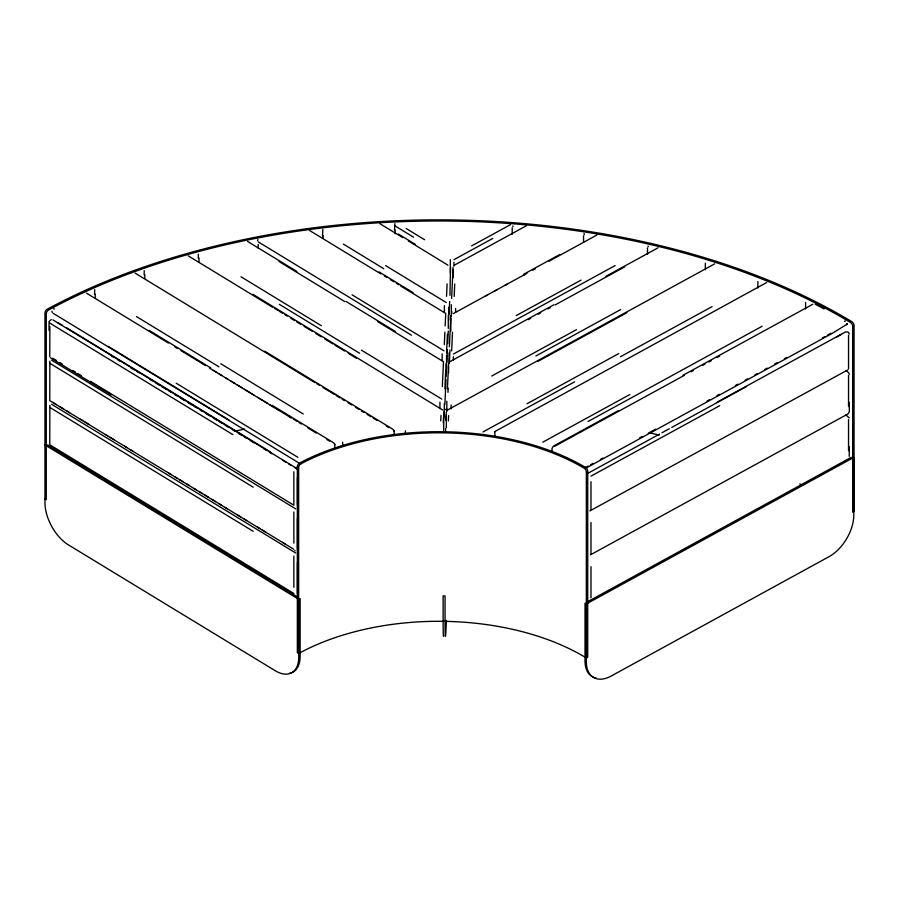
<?xml version="1.0" encoding="UTF-8"?>
<svg xmlns="http://www.w3.org/2000/svg" width="899" height="899" viewBox="0 0 899 899"><rect width="100%" height="100%" fill="white"/><g stroke="black" fill="none" stroke-linecap="round" stroke-linejoin="round"><path stroke-width="1.35" d="M198.308 258.249L198.308 254.316M322.471 235.92L322.865 229.414M94.53 294.31L94.732 289.624M394.47 230.133L394.863 223.637M440.746 420.878L440.993 415.428M442.33 386.626L443.499 361.713L377.737 321.651M444.286 344.587L444.87 332.124M445.162 325.899L445.735 313.436L400.426 285.837M446.533 296.31L447.118 283.859M443.286 422.991L443.533 417.541M444.881 388.739L445.747 370.051M446.545 352.925L447.41 334.248M443.668 430.396L443.791 412.102M444.881 404.314L446.039 379.4M446.837 362.275L447.41 349.823M447.702 343.587L448.286 331.135M449.084 314.009L449.657 301.547M449.95 295.322L450.534 267.284M445.949 420.305L446.331 412.135M447.421 388.784L448.579 363.87M449.376 346.744L450.826 315.594M451.624 298.468L453.074 267.329M447.983 392.346L448.174 388.166M449.331 363.207L449.961 349.857M451.624 314.043L451.748 311.279M448.365 420.99L448.623 415.552M451.635 350.925L452.5 332.248M454.164 296.434L454.748 283.972M446.421 620.422L445.971 630.053A34.173 0.753 -89.1 0 1 445.05 621.872L445.05 595.913L443.14 595.88L443.14 621.85A34.173 0.753 -89.1 0 0 443.679 635.705M846.836 324.213L847.015 323.561M849.229 456.366L849.33 446.522M144.211 270.644L144.132 274.88M257.519 240.674L257.901 239.471M585.732 468.244L832.227 333.372L846.768 324.382M846.633 324.719L846.982 323.831M49.198 321.359L51.299 319.561M494.495 431.745L766.611 282.556M836.8 336.979L841.172 334.45M44.95 444.949L298.749 599.352L300.131 598.599L300.131 656.371A34.173 19.205 61.3 0 1 289.478 673.25M587.474 601.824L851.241 457.321M471.615 245.91L510.441 224.671M453.95 259.676L492.776 238.437M454.377 265.149L526.072 225.919M523.859 274.173L559.729 254.541M453.366 313.56L525.095 274.319M549.008 261.227L596.824 235.066M485.089 296.254L487.685 294.838M494.978 290.849L497.417 289.512M504.71 285.522L507.137 284.196M522.937 275.543L526.938 273.363M532.669 270.228L535.298 268.779M516.329 315.527L581.035 280.128M453.377 354.071L615.141 265.565M449.882 361.679L553.975 304.739M606.016 276.263L658.057 247.787M528.331 319.639L530.725 318.325M538.243 314.212L540.681 312.886M547.985 308.885L550.413 307.559M555.211 304.885L624.603 266.913M491.753 376.018L576.484 329.652M535.871 355.982L620.602 309.616M447.635 409.955L714.66 263.857M537.883 361.398L626.895 312.695M527.039 403.752L618.681 353.61M482.965 431.969L574.607 381.828M620.434 356.757L712.075 306.615M542.782 442.184L629.806 394.56M588.047 421.519L762.094 326.281M618.197 410.719L553.346 446.196L552.042 448.387L552.042 452.276M683.049 375.231L812.752 304.267M554.582 446.342L684.285 375.377M690.949 371.793L693.354 370.478M702.524 365.455L704.973 364.117M708.963 361.937L711.367 360.623M717.211 357.42L719.661 356.083M584.597 467.918L588.171 466.087M590.621 464.738L593.07 463.401M600.431 459.378L602.881 458.029M639.672 437.903L642.133 436.566M648.258 433.206L655.618 429.183M707.131 400.999L709.581 399.65M716.941 395.627L719.391 394.29M735.326 385.57L737.787 384.221M745.147 380.198L747.597 378.861M754.958 374.827L757.408 373.49M764.768 369.467L767.218 368.118M774.578 364.095L777.028 362.747M784.389 358.723L786.839 357.386M822.405 337.923L824.855 336.586M827.305 335.237L830.991 333.226M298.749 599.352L298.749 657.124A34.173 19.205 61.3 0 1 275.229 670.721L68.47 544.929A34.173 19.205 61.3 0 1 44.95 502.721L44.95 313.066A3.18 1.899 -58.6 0 1 47.265 309.2A572.326 330.427 0 0 1 851.859 321.685A3.18 1.809 61.3 0 1 854.05 325.618L854.05 511.497L852.668 512.25L852.668 326.371L853.589 325.865M716.773 402.381L845.543 331.922L848.094 331.967L849.319 334.023M588.362 473.043L659.495 434.127M661.945 432.779L669.306 428.756M671.755 427.418L746.575 386.48M590.98 476.133L719.751 405.674M848.027 369.781L589.868 510.913M590.463 554.829L848.027 413.911L849.33 411.731L849.33 402.381M844.498 321.28L845.408 321.044M53.592 308.773L54.457 309.031M295.153 550.739L294.771 550.626M815.191 304.244L824.08 308.908M57.525 322.561L62.143 325.224M298.389 462.637L53.153 313.29M845.903 370.793L848.566 372.523L849.33 374.344M845.903 414.922L849.229 417.866M406.213 228.515L424.609 239.718M395.167 225.997L413.562 237.201M398.336 234.021L415.316 244.371M380.041 223.784L402.696 237.572M408.438 241.022L447.983 265.171M385.626 265.61L446.252 302.547M343.373 244.078L383.783 268.7M379.075 271.925L413.057 292.624M309.784 230.616L377.76 272.026M378.423 272.375L380.805 273.824M384.379 276.004L386.761 277.454M390.346 279.634L393.919 281.814M396.302 283.264L398.695 284.725M352.026 294.782L444.005 350.812M258.204 241.831L411.495 335.226M247.517 241.415L296.839 271.464M346.16 301.513L395.481 331.562M279.095 261.553L344.856 301.614M240.999 276.78L321.303 325.696M361.454 350.161L441.757 399.077M279.308 304.323L359.611 353.251M252.765 294.254L442.769 410.034M188.194 255.822L272.543 307.2M274.397 308.267L277.96 310.447M279.083 311.121L282.589 313.268M284.938 314.695L287.275 316.122M290.793 318.268L294.591 320.572M296.648 321.831L300.524 324.191M304.098 326.371L307.66 328.54M308.368 328.967L312.414 331.428M315.976 333.608L321.258 336.822M324.764 338.957L328.281 341.103M329.045 341.564L332.967 343.957M334.979 345.182L340.002 348.239M340.923 348.801L344.486 350.97M348.194 353.24L356.397 358.229M264.654 351.138L392.919 429.273L394.088 431.115L394.155 434.093M135.086 273.094L310.324 379.805M311.054 380.243L315.077 382.693M317.021 383.884L319.415 385.334M322.999 387.525L329.326 391.38M330.158 391.885L334.08 394.268M336.136 395.526L340.013 397.886M342.103 399.167L344.497 400.617M348.082 402.797L351.655 404.988M355.453 407.292L359.016 409.461M361.398 410.91L363.769 412.36M367.185 414.439L370.894 416.698M373.152 418.08L376.838 420.316M386.289 426.081L388.705 427.553M220.783 363.735L303.255 413.989M136.468 316.583L218.94 366.826M149.245 330.461L210.714 367.905M272.172 405.348L333.63 442.791L334.799 444.634L334.866 447.612M174.957 346.969L177.451 348.497M181.047 350.677L184.632 352.869M185.497 353.386L193.69 358.386M194.206 358.701L196.6 360.151M197.207 360.521L202.578 363.792M203.05 364.084L205.399 365.511M213.344 370.354L217.108 372.647M219.322 373.995L221.783 375.501M225.301 377.636L227.694 379.097M231.155 381.21L234.875 383.48M236.999 384.772L242.056 387.851M244.449 389.301L251.057 393.324M251.63 393.683L254.012 395.133M257.608 397.324L262.755 400.46M263.587 400.965L267.441 403.314M269.565 404.606L274.465 407.595M276.746 408.978L279.151 410.45M288.512 416.147L291.107 417.732M293.198 419.001L297.086 421.373M299.052 422.575L301.39 423.991M307.851 427.935L313.099 431.127M313.83 431.576L316.223 433.037M326.989 439.589L329.483 441.117M86.484 293.13L168.428 343.047M209.4 368.017L291.355 417.934M176.182 383.188L297.906 457.344M108.049 346.295L228.874 419.912M300.109 463.243L300.985 463.783A203.489 117.488 0 0 1 584.136 468.165A3.18 1.843 61.3 0 1 586.35 472.099L586.339 661.743A34.173 20.239 -58.7 0 0 611.118 676.07L829.002 556.695A34.173 20.239 -58.7 0 0 853.78 515.217L853.78 457.445L586.339 603.971L585.024 603.173L585.024 660.945A34.173 20.239 -58.7 0 0 596.239 678.149M585.519 467.413A205.399 118.589 0 0 0 299.67 462.974A3.18 1.933 -58.5 0 0 297.333 466.828L298.221 467.356M66.762 327.899L270.161 451.815M52.917 319.898L296.996 468.593M111.577 356.038L113.959 357.499M117.555 359.679L119.949 361.14M130.715 367.702L134.299 369.882M136.693 371.343L139.087 372.804M149.863 379.367L152.257 380.816M155.842 383.008L159.426 385.188M161.82 386.649L166.607 389.57M169.001 391.02L171.394 392.481M174.99 394.672L177.384 396.122M180.969 398.313L184.553 400.505M188.149 402.685L191.734 404.876M194.128 406.337L196.521 407.786M200.117 409.978L202.5 411.439M206.096 413.619L209.681 415.81M213.277 417.99L216.861 420.181M219.255 421.642L221.648 423.092M225.233 425.283L228.829 427.474M232.414 429.655L234.808 431.115M238.404 433.307L241.988 435.487M244.382 436.948L246.775 438.409M250.36 440.589L253.956 442.78M263.531 448.612L265.924 450.062M269.509 452.253L271.903 453.714M282.668 460.277L286.264 462.457M288.646 463.918L291.04 465.379M294.636 467.559L297.03 469.02M49.76 323.089L232.83 434.61M52.805 358.285L56.39 360.477M59.986 362.668L62.379 364.117M73.145 370.68L75.538 372.141M77.932 373.602L81.517 375.782M90.439 381.277L293.849 505.193L293.849 471.784M50.299 357.667L111.319 394.841M51.603 360.162L295.692 508.856M49.76 363.241L253.17 487.157M52.805 402.426L56.39 404.606M59.986 406.798L63.571 408.989M67.167 411.169L69.56 412.63M80.326 419.192L82.719 420.653M85.113 422.103L88.698 424.294M105.453 434.498L107.846 435.959M110.24 437.408L113.825 439.6M124.59 446.162L126.984 447.623M130.58 449.803L132.973 451.264M167.663 472.402L171.26 474.593M174.844 476.773L177.238 478.234M179.631 479.695L183.216 481.875M186.812 484.067L189.206 485.527M193.993 488.438L196.387 489.899M199.971 492.079L202.365 493.54M204.758 495.001L208.343 497.181M211.939 499.372L215.524 501.563M219.12 503.743L221.514 505.204M225.098 507.384L227.492 508.845M237.066 514.678L240.651 516.869M244.247 519.049L246.641 520.51M257.406 527.072L259.8 528.533M262.193 529.983L265.778 532.174M282.533 542.378L284.927 543.839M293.849 549.334L49.76 400.628L49.861 361.173M51.603 404.292L295.692 552.997M49.76 407.382L253.17 531.298M293.849 593.464L49.76 444.769L49.861 405.303M47.535 444.915L297.738 597.138M44.95 498.945L46.265 499.743L46.265 313.863A3.18 1.899 -58.6 0 1 48.58 309.998A570.416 329.326 0 0 1 850.476 322.449A3.18 1.798 61.3 0 1 852.668 326.371M585.519 467.39A3.18 1.843 61.3 0 1 587.732 471.334L587.721 657.214L586.339 657.967A203.489 117.488 0 0 0 298.659 653.506L297.344 652.708L297.344 466.828M52.277 312.403L51.928 311.234M394.088 431.115L393.807 430.183M334.799 444.634L334.518 443.69M583.99 233.459L584.339 234.763M648.089 246.045L648.28 246.731M512.79 225.986L512.992 226.694M848.532 335.215L848.532 368.624M848.532 375.377L848.532 406.528M848.532 419.507L848.532 450.657M805.605 302.48L805.605 308.964M757.891 281.544L757.891 288.028M705.344 263.261L705.344 269.745M647.482 247.866L647.482 254.361M590.98 481.707L590.98 509.542M590.98 522.521L590.98 553.683M590.98 566.662L590.98 597.813M583.552 235.808L583.552 242.303M512.194 227.807L512.194 234.302M494.888 432.026L494.888 435.914M455.624 308.402L455.624 312.29M453.95 262.272L453.95 266.171M453.377 356.667L453.377 360.566M453.074 269.925L453.074 277.712M451.332 304.694L451.332 316.381M451.129 404.943L451.129 408.831M450.826 318.19L450.826 331.169M450.354 259.62L450.354 272.599M449.084 352.97L449.084 363.353M448.792 307.256L448.792 320.235M448.579 366.466L448.579 372.95M448.286 315.56L448.286 328.54M446.837 401.235L446.837 411.618M446.545 355.521L446.545 368.5M446.331 414.731L446.331 427.71M446.039 363.825L446.039 376.805M445.578 428.486L445.578 432.374M444.398 305.626L444.398 312.122M444.297 403.797L444.297 416.776M442.151 353.903L442.151 360.387M439.914 402.168L439.914 408.663M405.37 430.767L405.37 433.363M395.167 229.886L395.167 233.785M342.654 442.196L342.654 446.084M323.168 235.662L323.168 238.257M298.659 653.506L298.659 467.626A3.18 1.944 -58.6 0 1 300.985 463.749M297.445 477.414L297.445 505.249M297.445 518.229L297.445 549.39M297.445 562.369L297.445 593.52M293.849 511.947L293.849 543.097M293.849 556.076L293.849 587.238M258.204 244.427L258.204 248.326M199.005 258.002L199.005 261.89M144.829 274.633L144.829 278.521M95.227 294.052L95.227 297.951M49.861 326.573L49.76 356.498M49.063 322.033L49.063 330.394M235.235 431.104A570.416 329.326 0 0 1 244.573 429.104M445.005 409.483A570.416 329.326 0 0 1 447.758 409.494M649.64 432.824A570.416 329.326 0 0 1 659.181 435.071M799.818 483.887A570.416 329.326 0 0 1 802.346 485.089"/></g></svg>
